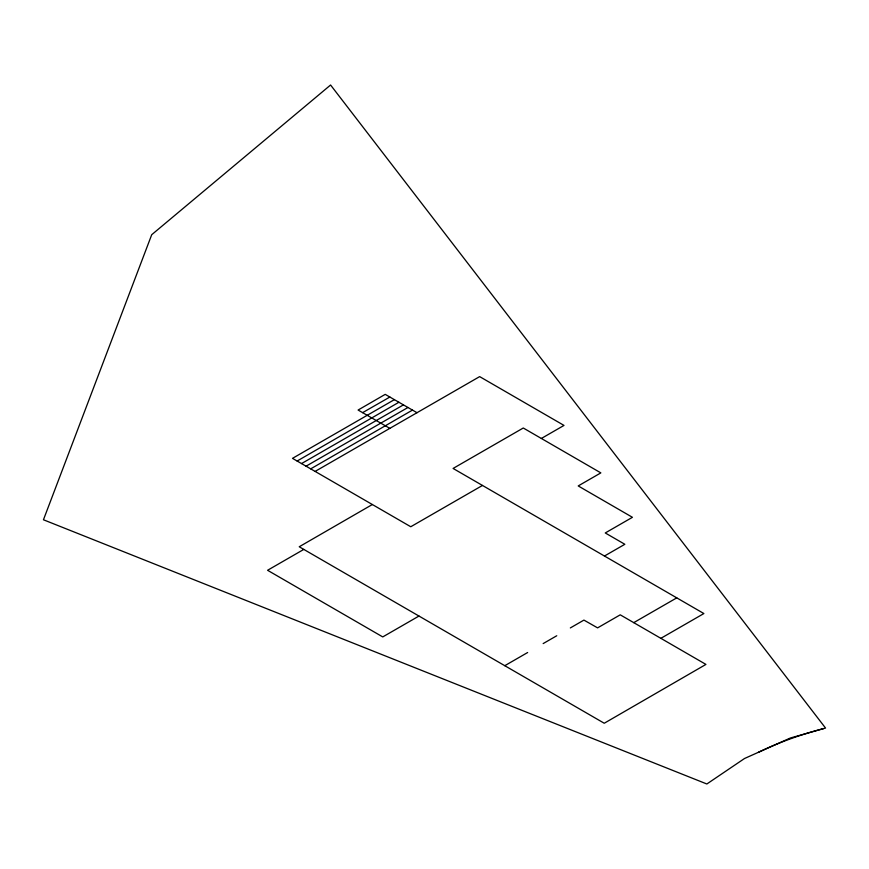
<?xml version="1.0" encoding="UTF-8"?>
<svg xmlns="http://www.w3.org/2000/svg" width="869" height="869" viewBox="0 0 869 869"><rect width="100%" height="100%" fill="white"/><g stroke="black" fill="none" stroke-linecap="round" stroke-linejoin="round"><path stroke-width="1.3" d="M297.133 461.026L398.914 402.26M310.7 468.858L412.482 410.092M372.345 504.52L299.229 546.764L604.248 723.247L705.932 664.416L620.238 614.828L597.59 627.874L583.925 620.097L570.336 627.929M301.543 463.568L403.433 404.878M306.062 466.186L407.963 407.485M394.385 399.653L292.495 458.354L315.11 471.411L479.655 376.614L564.003 425.419L541.365 438.465M303.802 549.404L267.576 570.281L382.751 636.923L418.977 616.045M482.469 485.445L410.765 526.744L315.11 471.411M604.466 556.03L624.844 544.287L605.259 532.958L632.436 517.305L578.211 485.934L600.848 472.888L523.279 428.004L453.086 468.445L703.879 613.547L660.853 638.335M504.78 665.697L527.646 652.521M543.168 643.581L556.757 635.75M633.74 622.649L676.766 597.861M362.612 412.645L389.866 397.035M758.441 752.282C779.906 741.92 802.478 733.968 825.55 728.07L330.578 85.01L151.717 234.706L43.45 519.771L706.855 783.99L744.537 758.496L790.432 737.977L823.606 728.624M417.011 412.71L385.228 394.363L358.093 410.038L389.833 428.363"/></g></svg>
